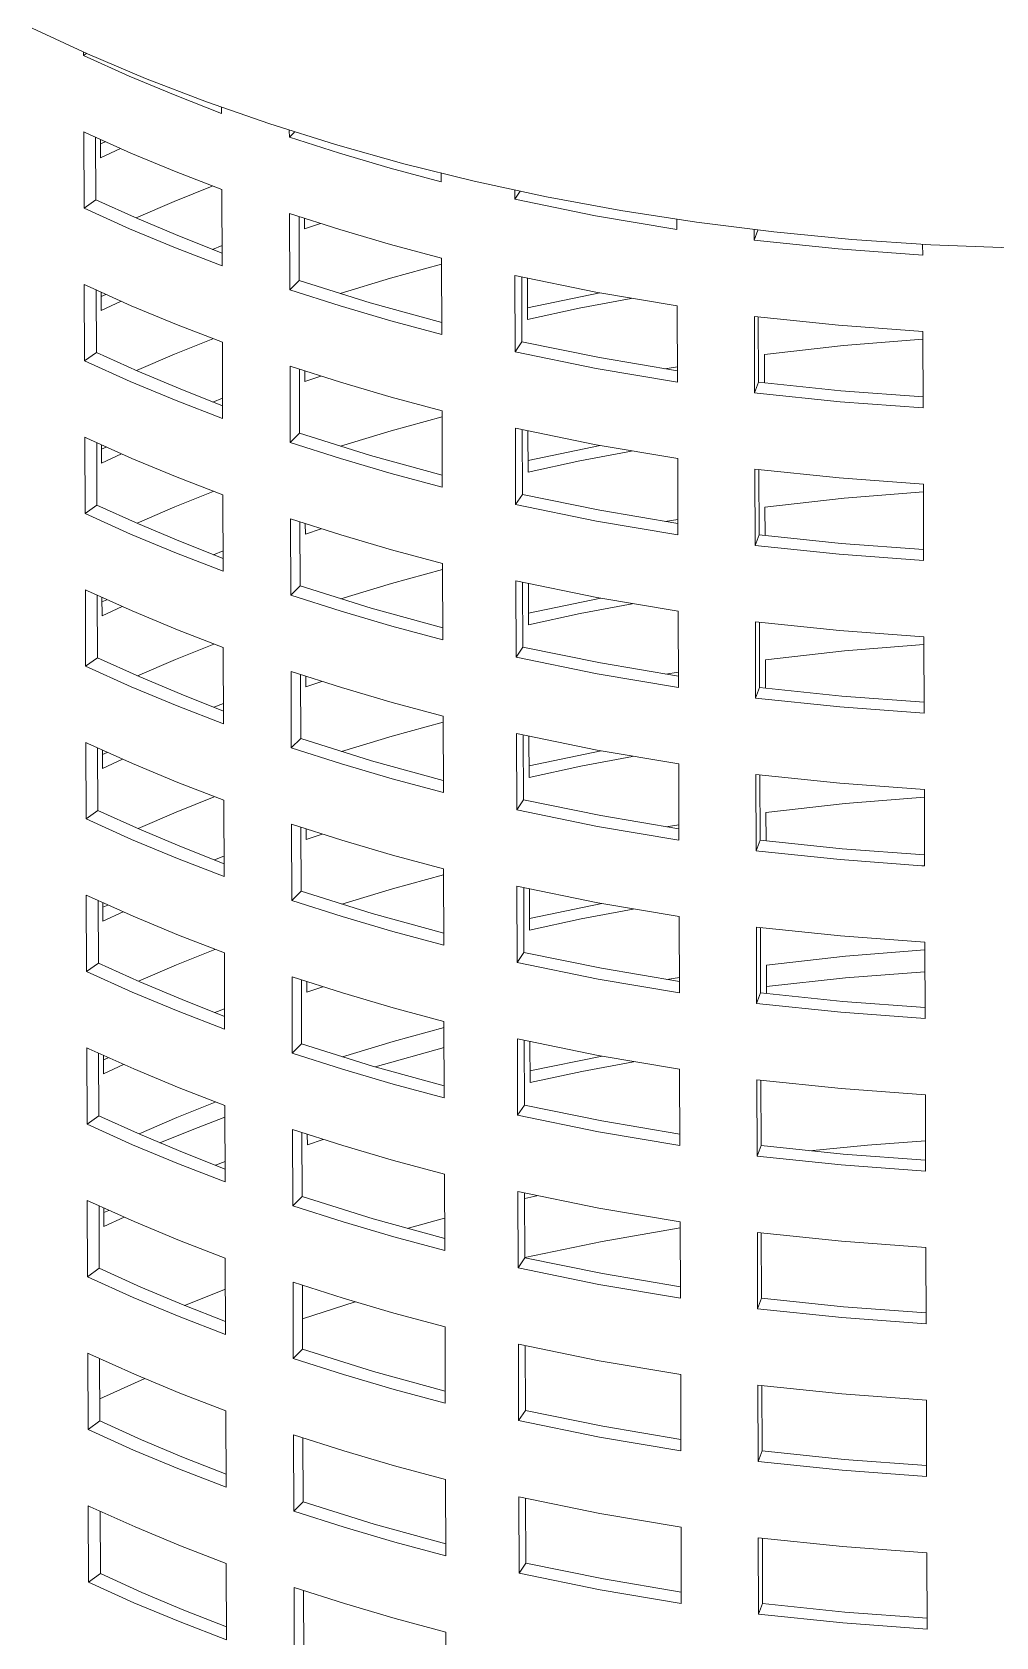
# Model space of a CAD drawing. Header units: millimetres. Extents: x 311 to 4068, y 1050 to 3803.
# Drawn here: x 3729.6 to 3832.5, y 2862.9 to 3034.3 of the extents above; entities that cross this region are included whole.
import ezdxf

# ---------------------------------------------------------------- set-up
doc = ezdxf.new("R2010")
doc.units = ezdxf.units.MM
doc.layers.add('ZANO_R', color=7, linetype='Continuous', lineweight=0)

msp = doc.modelspace()

# ---------------------------------------------------------------- linework, layer by layer
at = {"layer": 'ZANO_R'}
for p, q in [((3729.56, 3034.72), (3735.47, 3031.98)), ((3735.06, 3031.79), (3735.06, 3032.16)), ((3735.06, 3031.79), (3735.38, 3032.02)), ((3739.92, 3029.6), (3735.06, 3031.79)), ((3735.47, 3031.98), (3741.68, 3029.35)), ((3744.83, 3027.54), (3739.92, 3029.6)), ((3741.68, 3029.35), (3748.17, 3026.84)), ((3749.8, 3025.61), (3744.83, 3027.54)), ((3748.17, 3026.84), (3754.94, 3024.48)), ((3749.79, 3026.25), (3749.8, 3025.61)), ((3754.94, 3024.48), (3761.97, 3022.28)), ((3735.11, 3015.49), (3735.09, 3023.64)), ((3735.09, 3023.64), (3735.31, 3023.53)), ((3740.09, 3021.38), (3735.31, 3023.53)), ((3736.38, 3016.39), (3736.35, 3023.05)), ((3736.86, 3022.82), (3736.87, 3020.86)), ((3736.87, 3022.35), (3737.38, 3022.58)), ((3757.03, 3023.06), (3757.02, 3023.8)), ((3757.03, 3023.06), (3757.58, 3023.62)), ((3762.4, 3021.35), (3757.03, 3023.06)), ((3736.87, 3020.86), (3739.01, 3021.86)), ((3744.93, 3019.36), (3740.09, 3021.38)), ((3761.97, 3022.28), (3769.25, 3020.24)), ((3767.81, 3019.76), (3762.4, 3021.35)), ((3749.82, 3017.47), (3744.93, 3019.36)), ((3773.25, 3018.3), (3767.81, 3019.76)), ((3769.25, 3020.24), (3776.76, 3018.38)), ((3773.25, 3019.22), (3773.25, 3018.3)), ((3748.8, 3017.85), (3744.72, 3016.19)), ((3749.82, 3017.47), (3749.85, 3009.32)), ((3776.76, 3018.38), (3784.49, 3016.71)), ((3781.09, 3016.44), (3781.09, 3017.41)), ((3735.11, 3015.49), (3736.38, 3016.39)), ((3740.82, 3014.38), (3736.38, 3016.39)), ((3744.72, 3016.19), (3740.67, 3014.45)), ((3781.09, 3016.44), (3781.66, 3017.29)), ((3789.72, 3014.68), (3781.09, 3016.44)), ((3784.49, 3016.71), (3792.41, 3015.24)), ((3739.97, 3013.3), (3735.11, 3015.49)), ((3745.31, 3012.49), (3740.82, 3014.38)), ((3757.08, 3006.76), (3757.05, 3014.91)), ((3757.05, 3014.91), (3762.42, 3013.2)), ((3758.08, 3007.77), (3758.06, 3014.58)), ((3758.63, 3014.39), (3758.63, 3013.28)), ((3798.41, 3013.22), (3789.72, 3014.68)), ((3792.41, 3015.24), (3800.5, 3013.99)), ((3798.41, 3014.29), (3798.41, 3013.22)), ((3800.5, 3013.99), (3808.74, 3012.96)), ((3744.88, 3011.24), (3739.97, 3013.3)), ((3749.85, 3010.7), (3745.31, 3012.49)), ((3758.63, 3013.28), (3760.34, 3013.85)), ((3762.42, 3013.2), (3767.83, 3011.61)), ((3806.66, 3012.09), (3806.65, 3013.2)), ((3806.66, 3012.09), (3807.05, 3013.15)), ((3808.74, 3012.96), (3817.09, 3012.16)), ((3749.85, 3009.32), (3744.88, 3011.24)), ((3748.82, 3011.09), (3749.84, 3011.49)), ((3767.83, 3011.61), (3773.28, 3010.15)), ((3806.66, 3012.09), (3815.64, 3011.14)), ((3815.64, 3011.14), (3824.65, 3010.47)), ((3817.09, 3012.16), (3825.53, 3011.59)), ((3824.64, 3011.63), (3824.65, 3010.47)), ((3825.53, 3011.59), (3834.03, 3011.25)), ((3773.28, 3009.53), (3767.84, 3008.01)), ((3773.28, 3010.15), (3773.31, 3002.01)), ((3735.17, 2999.19), (3735.14, 3007.34)), ((3735.14, 3007.34), (3735.36, 3007.24)), ((3740.15, 3005.08), (3735.36, 3007.24)), ((3757.08, 3006.76), (3758.08, 3007.77)), ((3765.65, 3005.39), (3758.08, 3007.77)), ((3767.84, 3008.01), (3762.44, 3006.37)), ((3781.14, 3000.14), (3781.12, 3008.29)), ((3781.12, 3008.29), (3789.75, 3006.53)), ((3781.86, 3001.22), (3781.84, 3008.13)), ((3782.45, 3008), (3782.46, 3003.62)), ((3736.43, 3000.09), (3736.41, 3006.75)), ((3736.92, 3006.52), (3736.92, 3004.56)), ((3736.92, 3006.05), (3737.43, 3006.29)), ((3736.92, 3004.56), (3739.06, 3005.56)), ((3762.45, 3005.05), (3757.08, 3006.76)), ((3773.3, 3003.28), (3765.65, 3005.39)), ((3782.46, 3004.86), (3790.17, 3006.46)), ((3787.98, 3004.8), (3793.52, 3005.86)), ((3789.75, 3006.53), (3798.44, 3005.07)), ((3744.98, 3003.06), (3740.15, 3005.08)), ((3767.86, 3003.46), (3762.45, 3005.05)), ((3782.46, 3003.62), (3787.98, 3004.8)), ((3798.44, 3005.07), (3798.46, 2996.92)), ((3806.71, 2995.79), (3806.68, 3003.94)), ((3806.68, 3003.94), (3815.66, 3002.99)), ((3807.13, 2996.92), (3807.1, 3003.88)), ((3749.88, 3001.17), (3744.98, 3003.06)), ((3773.31, 3002.01), (3767.86, 3003.46)), ((3815.66, 3002.99), (3824.67, 3002.32)), ((3824.67, 3002.32), (3824.7, 2994.17)), ((3748.85, 3001.55), (3744.77, 2999.89)), ((3749.88, 3001.17), (3749.9, 2993.02)), ((3781.14, 3000.14), (3781.86, 3001.22)), ((3790.14, 2999.54), (3781.86, 3001.22)), ((3816.2, 3000.82), (3807.76, 2999.88)), ((3824.68, 3001.5), (3816.2, 3000.82)), ((3735.17, 2999.19), (3736.43, 3000.09)), ((3740.02, 2997), (3735.17, 2999.19)), ((3740.87, 2998.08), (3736.43, 3000.09)), ((3744.77, 2999.89), (3740.72, 2998.15)), ((3757.13, 2990.46), (3757.11, 2998.61)), ((3757.11, 2998.61), (3762.48, 2996.9)), ((3789.78, 2998.38), (3781.14, 3000.14)), ((3798.46, 2998.12), (3790.14, 2999.54)), ((3798.46, 2998.55), (3797.11, 2998.33)), ((3807.76, 2999.88), (3807.77, 2996.84)), ((3744.94, 2994.94), (3740.02, 2997)), ((3745.36, 2996.19), (3740.87, 2998.08)), ((3758.13, 2991.47), (3758.11, 2998.28)), ((3758.68, 2998.09), (3758.68, 2996.98)), ((3758.68, 2996.98), (3760.39, 2997.55)), ((3762.48, 2996.9), (3767.89, 2995.31)), ((3798.46, 2996.92), (3789.78, 2998.38)), ((3806.71, 2995.79), (3807.13, 2996.92)), ((3815.9, 2995.99), (3807.13, 2996.92)), ((3749.9, 2994.4), (3745.36, 2996.19)), ((3748.87, 2994.79), (3749.9, 2995.19)), ((3767.89, 2995.31), (3773.33, 2993.86)), ((3806.99, 2995.75), (3806.71, 2995.79)), ((3806.99, 2995.75), (3815.83, 2994.82)), ((3824.69, 2995.34), (3815.9, 2995.99)), ((3749.9, 2993.02), (3744.94, 2994.94)), ((3773.33, 2993.86), (3773.36, 2985.71)), ((3815.83, 2994.82), (3824.7, 2994.17)), ((3767.89, 2991.71), (3762.49, 2990.07)), ((3773.34, 2993.23), (3767.89, 2991.71)), ((3781.19, 2983.84), (3781.17, 2991.99)), ((3781.17, 2991.99), (3789.8, 2990.24)), ((3781.91, 2984.92), (3781.89, 2991.83)), ((3782.5, 2991.7), (3782.52, 2987.32)), ((3735.22, 2982.89), (3735.19, 2991.04)), ((3735.19, 2991.04), (3735.41, 2990.94)), ((3740.2, 2988.78), (3735.41, 2990.94)), ((3736.48, 2983.79), (3736.46, 2990.45)), ((3736.97, 2990.22), (3736.98, 2988.26)), ((3736.97, 2989.75), (3737.48, 2989.99)), ((3757.13, 2990.46), (3758.13, 2991.47)), ((3762.5, 2988.75), (3757.13, 2990.46)), ((3765.71, 2989.09), (3758.13, 2991.47)), ((3782.51, 2988.56), (3790.23, 2990.16)), ((3789.8, 2990.24), (3798.49, 2988.77)), ((3736.98, 2988.26), (3739.11, 2989.26)), ((3745.04, 2986.76), (3740.2, 2988.78)), ((3767.91, 2987.16), (3762.5, 2988.75)), ((3773.36, 2986.98), (3765.71, 2989.09)), ((3782.52, 2987.32), (3788.03, 2988.5)), ((3788.03, 2988.5), (3793.57, 2989.56)), ((3798.49, 2988.77), (3798.52, 2980.62)), ((3749.93, 2984.87), (3745.04, 2986.76)), ((3773.36, 2985.71), (3767.91, 2987.16)), ((3806.76, 2979.49), (3806.74, 2987.64)), ((3806.74, 2987.64), (3815.72, 2986.69)), ((3807.18, 2980.62), (3807.16, 2987.59)), ((3815.72, 2986.69), (3824.72, 2986.02)), ((3748.9, 2985.25), (3744.82, 2983.59)), ((3749.93, 2984.87), (3749.95, 2976.72)), ((3781.19, 2983.84), (3781.91, 2984.92)), ((3790.19, 2983.24), (3781.91, 2984.92)), ((3824.73, 2985.2), (3816.26, 2984.52)), ((3824.72, 2986.02), (3824.75, 2977.87)), ((3735.22, 2982.89), (3736.48, 2983.79)), ((3740.92, 2981.78), (3736.48, 2983.79)), ((3744.82, 2983.59), (3740.78, 2981.85)), ((3789.83, 2982.09), (3781.19, 2983.84)), ((3798.51, 2981.82), (3790.19, 2983.24)), ((3816.26, 2984.52), (3807.81, 2983.58)), ((3807.81, 2983.58), (3807.82, 2980.54)), ((3740.08, 2980.7), (3735.22, 2982.89)), ((3745.41, 2979.89), (3740.92, 2981.78)), ((3757.18, 2974.16), (3757.16, 2982.31)), ((3757.16, 2982.31), (3762.53, 2980.6)), ((3758.19, 2975.17), (3758.16, 2981.98)), ((3758.73, 2981.8), (3758.74, 2980.68)), ((3798.52, 2980.62), (3789.83, 2982.09)), ((3798.51, 2982.25), (3797.16, 2982.03)), ((3744.99, 2978.64), (3740.08, 2980.7)), ((3749.95, 2978.1), (3745.41, 2979.89)), ((3758.74, 2980.68), (3760.44, 2981.25)), ((3762.53, 2980.6), (3767.94, 2979.01)), ((3806.76, 2979.49), (3807.18, 2980.62)), ((3815.95, 2979.69), (3807.18, 2980.62)), ((3824.75, 2979.04), (3815.95, 2979.69)), ((3749.95, 2976.72), (3744.99, 2978.64)), ((3748.93, 2978.49), (3749.95, 2978.89)), ((3767.94, 2979.01), (3773.39, 2977.56)), ((3806.76, 2979.49), (3815.74, 2978.54)), ((3815.74, 2978.54), (3824.75, 2977.87)), ((3773.39, 2976.93), (3767.95, 2975.41)), ((3773.39, 2977.56), (3773.41, 2969.41)), ((3735.27, 2966.59), (3735.25, 2974.74)), ((3735.25, 2974.74), (3735.47, 2974.64)), ((3740.25, 2972.49), (3735.47, 2974.64)), ((3757.18, 2974.16), (3758.19, 2975.17)), ((3765.76, 2972.79), (3758.19, 2975.17)), ((3767.95, 2975.41), (3762.54, 2973.77)), ((3781.25, 2967.54), (3781.22, 2975.69)), ((3781.22, 2975.69), (3789.85, 2973.94)), ((3781.97, 2968.63), (3781.94, 2975.53)), ((3782.56, 2975.4), (3782.57, 2971.02)), ((3736.53, 2967.49), (3736.51, 2974.15)), ((3737.02, 2973.92), (3737.03, 2971.97)), ((3737.02, 2973.45), (3737.54, 2973.69)), ((3737.03, 2971.97), (3739.17, 2972.96)), ((3762.56, 2972.45), (3757.18, 2974.16)), ((3782.57, 2972.26), (3790.28, 2973.86)), ((3788.09, 2972.2), (3793.63, 2973.26)), ((3789.85, 2973.94), (3798.54, 2972.47)), ((3745.09, 2970.46), (3740.25, 2972.49)), ((3767.97, 2970.86), (3762.56, 2972.45)), ((3773.41, 2970.68), (3765.76, 2972.79)), ((3782.57, 2971.02), (3788.09, 2972.2)), ((3798.54, 2972.47), (3798.57, 2964.32)), ((3806.81, 2963.19), (3806.79, 2971.34)), ((3806.79, 2971.34), (3815.77, 2970.39)), ((3807.23, 2964.32), (3807.21, 2971.29)), ((3749.98, 2968.57), (3745.09, 2970.46)), ((3773.41, 2969.41), (3767.97, 2970.86)), ((3815.77, 2970.39), (3824.78, 2969.72)), ((3824.78, 2969.72), (3824.8, 2961.57)), ((3748.96, 2968.95), (3744.87, 2967.3)), ((3749.98, 2968.57), (3750.01, 2960.42)), ((3781.25, 2967.54), (3781.97, 2968.63)), ((3790.24, 2966.94), (3781.97, 2968.63)), ((3816.31, 2968.22), (3807.86, 2967.28)), ((3824.78, 2968.9), (3816.31, 2968.22)), ((3735.27, 2966.59), (3736.53, 2967.49)), ((3740.13, 2964.4), (3735.27, 2966.59)), ((3740.98, 2965.48), (3736.53, 2967.49)), ((3744.87, 2967.3), (3740.83, 2965.55)), ((3757.24, 2957.86), (3757.21, 2966.01)), ((3757.21, 2966.01), (3762.58, 2964.3)), ((3789.88, 2965.79), (3781.25, 2967.54)), ((3798.57, 2965.52), (3790.24, 2966.94)), ((3807.86, 2967.28), (3807.87, 2964.24)), ((3745.04, 2962.34), (3740.13, 2964.4)), ((3745.47, 2963.59), (3740.98, 2965.48)), ((3758.24, 2958.87), (3758.22, 2965.68)), ((3758.79, 2965.5), (3758.79, 2964.38)), ((3758.79, 2964.38), (3760.49, 2964.95)), ((3762.58, 2964.3), (3767.99, 2962.71)), ((3798.57, 2964.32), (3789.88, 2965.79)), ((3798.56, 2965.95), (3797.22, 2965.73)), ((3806.81, 2963.19), (3807.23, 2964.32)), ((3816, 2963.39), (3807.23, 2964.32)), ((3750, 2961.8), (3745.47, 2963.59)), ((3748.98, 2962.2), (3750, 2962.59)), ((3767.99, 2962.71), (3773.44, 2961.26)), ((3806.81, 2963.19), (3815.8, 2962.24)), ((3824.8, 2962.74), (3816, 2963.39)), ((3750.01, 2960.42), (3745.04, 2962.34)), ((3773.44, 2961.26), (3773.47, 2953.11)), ((3815.8, 2962.24), (3824.8, 2961.57)), ((3768, 2959.11), (3762.59, 2957.47)), ((3773.44, 2960.63), (3768, 2959.11)), ((3781.3, 2951.24), (3781.27, 2959.39)), ((3781.27, 2959.39), (3789.91, 2957.64)), ((3782.02, 2952.33), (3782, 2959.23)), ((3735.33, 2950.29), (3735.3, 2958.44)), ((3735.3, 2958.44), (3735.52, 2958.34)), ((3740.3, 2956.19), (3735.52, 2958.34)), ((3736.59, 2951.19), (3736.56, 2957.85)), ((3737.07, 2957.62), (3737.08, 2955.67)), ((3757.24, 2957.86), (3758.24, 2958.87)), ((3762.61, 2956.15), (3757.24, 2957.86)), ((3765.81, 2956.49), (3758.24, 2958.87)), ((3782.61, 2959.1), (3782.62, 2954.72)), ((3782.62, 2955.96), (3790.33, 2957.56)), ((3789.91, 2957.64), (3798.6, 2956.17)), ((3737.08, 2957.15), (3737.59, 2957.39)), ((3737.08, 2955.67), (3739.22, 2956.66)), ((3745.14, 2954.16), (3740.3, 2956.19)), ((3768.02, 2954.56), (3762.61, 2956.15)), ((3773.46, 2954.38), (3765.81, 2956.49)), ((3782.62, 2954.72), (3788.14, 2955.9)), ((3788.14, 2955.9), (3793.68, 2956.96)), ((3798.6, 2956.17), (3798.62, 2948.02)), ((3750.03, 2952.27), (3745.14, 2954.16)), ((3773.47, 2953.11), (3768.02, 2954.56)), ((3806.87, 2946.89), (3806.84, 2955.04)), ((3806.84, 2955.04), (3815.82, 2954.09)), ((3807.29, 2948.02), (3807.26, 2954.99)), ((3815.82, 2954.09), (3824.83, 2953.42)), ((3749.01, 2952.65), (3744.93, 2951)), ((3750.03, 2952.27), (3750.06, 2944.12)), ((3781.3, 2951.24), (3782.02, 2952.33)), ((3790.29, 2950.64), (3782.02, 2952.33)), ((3824.83, 2952.6), (3816.36, 2951.92)), ((3824.83, 2953.42), (3824.86, 2945.27)), ((3735.33, 2950.29), (3736.59, 2951.19)), ((3741.03, 2949.18), (3736.59, 2951.19)), ((3744.93, 2951), (3740.88, 2949.25)), ((3789.93, 2949.49), (3781.3, 2951.24)), ((3798.62, 2949.22), (3790.29, 2950.64)), ((3816.36, 2951.92), (3807.92, 2950.98)), ((3807.92, 2950.98), (3807.93, 2947.94)), ((3740.18, 2948.1), (3735.33, 2950.29)), ((3745.52, 2947.29), (3741.03, 2949.18)), ((3757.29, 2941.57), (3757.26, 2949.72)), ((3757.26, 2949.72), (3762.63, 2948)), ((3758.29, 2942.57), (3758.27, 2949.38)), ((3758.84, 2949.2), (3758.84, 2948.08)), ((3798.62, 2948.02), (3789.93, 2949.49)), ((3798.62, 2949.65), (3797.27, 2949.43)), ((3745.09, 2946.04), (3740.18, 2948.1)), ((3750.06, 2945.5), (3745.52, 2947.29)), ((3758.84, 2948.08), (3760.55, 2948.65)), ((3762.63, 2948), (3768.04, 2946.41)), ((3806.87, 2946.89), (3807.29, 2948.02)), ((3816.06, 2947.09), (3807.29, 2948.02)), ((3750.06, 2944.12), (3745.09, 2946.04)), ((3749.03, 2945.9), (3750.05, 2946.29)), ((3768.04, 2946.41), (3773.49, 2944.96)), ((3807.15, 2946.85), (3806.87, 2946.89)), ((3807.15, 2946.85), (3815.85, 2945.94)), ((3815.85, 2945.94), (3824.57, 2945.29)), ((3824.85, 2946.44), (3816.06, 2947.09)), ((3773.49, 2944.33), (3768.05, 2942.81)), ((3773.49, 2944.96), (3773.52, 2936.81)), ((3824.86, 2945.27), (3824.57, 2945.29)), ((3735.38, 2933.99), (3735.35, 2942.14)), ((3735.35, 2942.14), (3735.57, 2942.04)), ((3740.36, 2939.89), (3735.57, 2942.04)), ((3757.29, 2941.57), (3758.29, 2942.57)), ((3765.86, 2940.19), (3758.29, 2942.57)), ((3768.05, 2942.81), (3762.65, 2941.17)), ((3781.35, 2934.94), (3781.33, 2943.09)), ((3781.33, 2943.09), (3789.96, 2941.34)), ((3782.07, 2936.03), (3782.05, 2942.93)), ((3782.66, 2942.8), (3782.68, 2938.42)), ((3736.64, 2934.89), (3736.62, 2941.55)), ((3737.13, 2941.32), (3737.13, 2939.37)), ((3737.13, 2940.85), (3737.64, 2941.09)), ((3737.13, 2939.37), (3739.27, 2940.36)), ((3762.66, 2939.85), (3757.29, 2941.57)), ((3782.67, 2939.66), (3790.39, 2941.26)), ((3788.19, 2939.6), (3793.73, 2940.66)), ((3789.96, 2941.34), (3798.65, 2939.87)), ((3745.2, 2937.86), (3740.36, 2939.89)), ((3768.07, 2938.26), (3762.66, 2939.85)), ((3773.51, 2938.08), (3765.86, 2940.19)), ((3782.68, 2938.42), (3788.19, 2939.6)), ((3798.65, 2939.87), (3798.67, 2931.72)), ((3806.92, 2930.59), (3806.89, 2938.74)), ((3806.89, 2938.74), (3815.88, 2937.79)), ((3807.34, 2931.72), (3807.32, 2938.69)), ((3750.09, 2935.97), (3745.2, 2937.86)), ((3773.52, 2936.81), (3768.07, 2938.26)), ((3815.88, 2937.79), (3824.88, 2937.12)), ((3824.88, 2937.12), (3824.91, 2928.97)), ((3749.06, 2936.35), (3744.98, 2934.7)), ((3750.09, 2935.97), (3750.11, 2927.82)), ((3781.35, 2934.94), (3782.07, 2936.03)), ((3790.35, 2934.34), (3782.07, 2936.03)), ((3816.42, 2935.62), (3807.97, 2934.68)), ((3824.89, 2936.3), (3816.42, 2935.62)), ((3735.38, 2933.99), (3736.64, 2934.89)), ((3740.23, 2931.8), (3735.38, 2933.99)), ((3741.08, 2932.89), (3736.64, 2934.89)), ((3744.98, 2934.7), (3740.93, 2932.95)), ((3757.34, 2925.27), (3757.32, 2933.42)), ((3757.32, 2933.42), (3762.69, 2931.7)), ((3789.99, 2933.19), (3781.35, 2934.94)), ((3798.67, 2932.92), (3790.35, 2934.34)), ((3807.97, 2934.68), (3807.98, 2931.65)), ((3816.42, 2933.3), (3824.89, 2933.97)), ((3745.15, 2929.74), (3740.23, 2931.8)), ((3745.57, 2930.99), (3741.08, 2932.89)), ((3758.34, 2926.27), (3758.32, 2933.08)), ((3758.89, 2932.9), (3758.89, 2931.78)), ((3758.89, 2931.78), (3760.6, 2932.35)), ((3762.69, 2931.7), (3768.1, 2930.11)), ((3798.67, 2931.72), (3789.99, 2933.19)), ((3798.67, 2933.35), (3797.32, 2933.13)), ((3806.92, 2930.59), (3807.34, 2931.72)), ((3816.11, 2930.79), (3807.34, 2931.72)), ((3807.98, 2932.39), (3816.42, 2933.3)), ((3750.11, 2929.2), (3745.57, 2930.99)), ((3749.08, 2929.6), (3750.11, 2929.99)), ((3768.1, 2930.11), (3773.54, 2928.66)), ((3806.92, 2930.59), (3815.9, 2929.64)), ((3824.91, 2930.14), (3816.11, 2930.79)), ((3750.11, 2927.82), (3745.15, 2929.74)), ((3773.54, 2928.66), (3773.57, 2920.51)), ((3815.9, 2929.64), (3824.91, 2928.97)), ((3773.55, 2928.03), (3768.1, 2926.51)), ((3781.4, 2918.64), (3781.38, 2926.79)), ((3781.38, 2926.79), (3790.01, 2925.04)), ((3782.12, 2919.73), (3782.1, 2926.63)), ((3735.43, 2917.69), (3735.4, 2925.84)), ((3735.4, 2925.84), (3735.63, 2925.74)), ((3740.41, 2923.59), (3735.63, 2925.74)), ((3736.69, 2918.59), (3736.67, 2925.25)), ((3737.18, 2925.02), (3737.19, 2923.07)), ((3757.34, 2925.27), (3758.34, 2926.27)), ((3762.71, 2923.55), (3757.34, 2925.27)), ((3765.92, 2923.89), (3758.34, 2926.27)), ((3768.1, 2926.51), (3762.7, 2924.87)), ((3766.18, 2923.82), (3773.55, 2925.86)), ((3782.71, 2926.5), (3782.73, 2922.13)), ((3782.72, 2923.37), (3790.44, 2924.96)), ((3790.01, 2925.04), (3798.7, 2923.57)), ((3737.18, 2924.55), (3737.69, 2924.79)), ((3737.19, 2923.07), (3739.32, 2924.06)), ((3745.25, 2921.56), (3740.41, 2923.59)), ((3768.12, 2921.96), (3762.71, 2923.55)), ((3773.57, 2921.78), (3765.92, 2923.89)), ((3782.73, 2922.13), (3788.24, 2923.3)), ((3788.24, 2923.3), (3793.78, 2924.36)), ((3798.7, 2923.57), (3798.73, 2915.42)), ((3750.14, 2919.67), (3745.25, 2921.56)), ((3773.57, 2920.51), (3768.12, 2921.96)), ((3806.97, 2914.29), (3806.95, 2922.44)), ((3806.95, 2922.44), (3815.93, 2921.49)), ((3807.39, 2915.42), (3807.37, 2922.39)), ((3815.93, 2921.49), (3824.94, 2920.83)), ((3749.11, 2920.05), (3745.03, 2918.4)), ((3781.4, 2918.64), (3782.12, 2919.73)), ((3790.4, 2918.04), (3782.12, 2919.73)), ((3824.94, 2920.83), (3824.96, 2912.68)), ((3735.43, 2917.69), (3736.69, 2918.59)), ((3741.13, 2916.59), (3736.69, 2918.59)), ((3745.03, 2918.4), (3740.99, 2916.65)), ((3746.66, 2917.1), (3750.14, 2918.45)), ((3750.14, 2919.67), (3750.17, 2911.52)), ((3790.04, 2916.89), (3781.4, 2918.64)), ((3798.72, 2916.62), (3790.4, 2918.04)), ((3740.29, 2915.5), (3735.43, 2917.69)), ((3745.62, 2914.69), (3741.13, 2916.59)), ((3743.21, 2915.69), (3746.66, 2917.1)), ((3757.4, 2908.97), (3757.37, 2917.12)), ((3757.37, 2917.12), (3762.74, 2915.4)), ((3758.4, 2909.97), (3758.38, 2916.78)), ((3758.94, 2916.6), (3758.95, 2915.48)), ((3798.73, 2915.42), (3790.04, 2916.89)), ((3745.2, 2913.44), (3740.29, 2915.5)), ((3750.16, 2912.9), (3745.62, 2914.69)), ((3758.95, 2915.48), (3760.65, 2916.05)), ((3762.74, 2915.4), (3768.15, 2913.81)), ((3806.97, 2914.29), (3807.39, 2915.42)), ((3816.16, 2914.49), (3807.39, 2915.42)), ((3812.56, 2914.84), (3818.75, 2915.45)), ((3818.75, 2915.45), (3824.95, 2915.92)), ((3750.17, 2911.52), (3745.2, 2913.44)), ((3749.14, 2913.3), (3750.16, 2913.69)), ((3768.15, 2913.81), (3773.6, 2912.36)), ((3806.97, 2914.29), (3815.95, 2913.34)), ((3815.95, 2913.34), (3824.96, 2912.68)), ((3824.96, 2913.84), (3816.16, 2914.49)), ((3773.6, 2912.36), (3773.62, 2904.21)), ((3735.48, 2901.39), (3735.46, 2909.54)), ((3735.46, 2909.54), (3735.68, 2909.44)), ((3740.46, 2907.29), (3735.68, 2909.44)), ((3757.4, 2908.97), (3758.4, 2909.97)), ((3765.97, 2907.59), (3758.4, 2909.97)), ((3781.46, 2902.34), (3781.43, 2910.49)), ((3781.43, 2910.49), (3790.07, 2908.74)), ((3782.18, 2903.43), (3782.15, 2910.34)), ((3782.16, 2909.76), (3783.46, 2910.05)), ((3736.74, 2902.3), (3736.72, 2908.96)), ((3737.23, 2908.72), (3737.24, 2906.77)), ((3737.23, 2908.25), (3737.75, 2908.49)), ((3737.24, 2906.77), (3739.38, 2907.76)), ((3762.77, 2907.25), (3757.4, 2908.97)), ((3790.07, 2908.74), (3798.75, 2907.27)), ((3745.3, 2905.26), (3740.46, 2907.29)), ((3768.18, 2905.66), (3762.77, 2907.25)), ((3773.62, 2905.48), (3765.97, 2907.59)), ((3769.61, 2906.55), (3773.61, 2907.66)), ((3798.76, 2906.63), (3790.44, 2905.18)), ((3798.75, 2907.27), (3798.78, 2899.12)), ((3807.02, 2897.99), (3807, 2906.14)), ((3807, 2906.14), (3815.98, 2905.19)), ((3807.44, 2899.12), (3807.42, 2906.09)), ((3750.19, 2903.37), (3745.3, 2905.26)), ((3773.62, 2904.21), (3768.18, 2905.66)), ((3790.44, 2905.18), (3782.18, 2903.47)), ((3815.98, 2905.19), (3824.99, 2904.53)), ((3824.99, 2904.53), (3825.01, 2896.38)), ((3750.19, 2903.37), (3750.22, 2895.22)), ((3781.46, 2902.34), (3782.18, 2903.43)), ((3790.45, 2901.74), (3782.18, 2903.43)), ((3735.48, 2901.39), (3736.74, 2902.3)), ((3740.34, 2899.2), (3735.48, 2901.39)), ((3741.19, 2900.29), (3736.74, 2902.3)), ((3790.09, 2900.59), (3781.46, 2902.34)), ((3798.78, 2900.32), (3790.45, 2901.74)), ((3745.25, 2897.14), (3740.34, 2899.2)), ((3745.68, 2898.39), (3741.19, 2900.29)), ((3750.2, 2900.08), (3745.83, 2898.33)), ((3757.45, 2892.67), (3757.42, 2900.82)), ((3757.42, 2900.82), (3762.79, 2899.1)), ((3758.45, 2893.67), (3758.43, 2900.48)), ((3798.78, 2899.12), (3790.09, 2900.59)), ((3750.21, 2896.61), (3745.68, 2898.39)), ((3764.07, 2898.71), (3758.44, 2896.92)), ((3762.79, 2899.1), (3768.2, 2897.51)), ((3768.2, 2897.51), (3773.65, 2896.06)), ((3807.02, 2897.99), (3807.44, 2899.12)), ((3807.02, 2897.99), (3816.01, 2897.04)), ((3816.21, 2898.2), (3807.44, 2899.12)), ((3825.01, 2897.54), (3816.21, 2898.2)), ((3750.22, 2895.22), (3745.25, 2897.14)), ((3773.65, 2896.06), (3773.68, 2887.91)), ((3816.01, 2897.04), (3825.01, 2896.38)), ((3781.51, 2886.05), (3781.48, 2894.19)), ((3781.48, 2894.19), (3790.12, 2892.44)), ((3782.23, 2887.13), (3782.21, 2894.04)), ((3735.54, 2885.09), (3735.51, 2893.24)), ((3735.51, 2893.24), (3735.73, 2893.14)), ((3740.51, 2890.99), (3735.73, 2893.14)), ((3736.8, 2886), (3736.77, 2892.66)), ((3757.45, 2892.67), (3758.45, 2893.67)), ((3762.82, 2890.95), (3757.45, 2892.67)), ((3766.02, 2891.3), (3758.45, 2893.67)), ((3790.12, 2892.44), (3798.81, 2890.97)), ((3745.35, 2888.96), (3740.51, 2890.99)), ((3768.23, 2889.37), (3762.82, 2890.95)), ((3773.67, 2889.18), (3766.02, 2891.3)), ((3798.81, 2890.97), (3798.83, 2882.82)), ((3741.59, 2890.52), (3736.79, 2888.38)), ((3750.24, 2887.07), (3745.35, 2888.96)), ((3773.68, 2887.91), (3768.23, 2889.37)), ((3807.08, 2881.69), (3807.05, 2889.84)), ((3807.05, 2889.84), (3816.03, 2888.89)), ((3807.5, 2882.82), (3807.47, 2889.79)), ((3816.03, 2888.89), (3825.04, 2888.23)), ((3825.04, 2888.23), (3825.07, 2880.08)), ((3735.54, 2885.09), (3736.8, 2886)), ((3741.24, 2883.99), (3736.8, 2886)), ((3750.24, 2887.07), (3750.27, 2878.92)), ((3781.51, 2886.05), (3782.23, 2887.13)), ((3790.14, 2884.29), (3781.51, 2886.05)), ((3790.5, 2885.44), (3782.23, 2887.13)), ((3798.83, 2884.02), (3790.5, 2885.44)), ((3740.39, 2882.9), (3735.54, 2885.09)), ((3745.73, 2882.09), (3741.24, 2883.99)), ((3757.5, 2876.37), (3757.47, 2884.52)), ((3757.47, 2884.52), (3762.84, 2882.8)), ((3758.5, 2877.37), (3758.48, 2884.18)), ((3798.83, 2882.82), (3790.14, 2884.29)), ((3745.3, 2880.85), (3740.39, 2882.9)), ((3750.27, 2880.31), (3745.73, 2882.09)), ((3762.84, 2882.8), (3768.26, 2881.22)), ((3807.08, 2881.69), (3807.5, 2882.82)), ((3816.27, 2881.9), (3807.5, 2882.82)), ((3750.27, 2878.92), (3745.3, 2880.85)), ((3768.26, 2881.22), (3773.7, 2879.76)), ((3807.08, 2881.69), (3816.06, 2880.74)), ((3816.06, 2880.74), (3825.07, 2880.08)), ((3825.06, 2881.24), (3816.27, 2881.9)), ((3773.7, 2879.76), (3773.73, 2871.61)), ((3735.59, 2868.79), (3735.56, 2876.94)), ((3735.56, 2876.94), (3735.78, 2876.84)), ((3757.5, 2876.37), (3758.5, 2877.37)), ((3766.07, 2875), (3758.5, 2877.37)), ((3781.56, 2869.75), (3781.54, 2877.9)), ((3781.54, 2877.9), (3790.17, 2876.14)), ((3782.28, 2870.83), (3782.26, 2877.74)), ((3740.57, 2874.69), (3735.78, 2876.84)), ((3736.85, 2869.7), (3736.83, 2876.36)), ((3762.87, 2874.65), (3757.5, 2876.37)), ((3790.17, 2876.14), (3798.86, 2874.67)), ((3745.41, 2872.67), (3740.57, 2874.69)), ((3768.28, 2873.07), (3762.87, 2874.65)), ((3773.72, 2872.88), (3766.07, 2875)), ((3798.86, 2874.67), (3798.88, 2866.52)), ((3807.13, 2865.39), (3807.1, 2873.54)), ((3807.1, 2873.54), (3816.09, 2872.59)), ((3807.55, 2866.52), (3807.53, 2873.49)), ((3750.3, 2870.77), (3745.41, 2872.67)), ((3773.73, 2871.61), (3768.28, 2873.07)), ((3816.09, 2872.59), (3825.09, 2871.93)), ((3825.09, 2871.93), (3825.12, 2863.78)), ((3750.3, 2870.77), (3750.32, 2862.62)), ((3781.56, 2869.75), (3782.28, 2870.83)), ((3790.56, 2869.14), (3782.28, 2870.83)), ((3735.59, 2868.79), (3736.85, 2869.7)), ((3740.44, 2866.6), (3735.59, 2868.79)), ((3741.29, 2867.69), (3736.85, 2869.7)), ((3790.2, 2867.99), (3781.56, 2869.75)), ((3798.88, 2867.72), (3790.56, 2869.14)), ((3745.36, 2864.55), (3740.44, 2866.6)), ((3745.78, 2865.79), (3741.29, 2867.69)), ((3757.55, 2860.07), (3757.53, 2868.22)), ((3757.53, 2868.22), (3762.9, 2866.5)), ((3758.56, 2861.07), (3758.53, 2867.88)), ((3798.88, 2866.52), (3790.2, 2867.99)), ((3750.32, 2864.01), (3745.78, 2865.79)), ((3762.9, 2866.5), (3768.31, 2864.92)), ((3768.31, 2864.92), (3773.75, 2863.46)), ((3807.13, 2865.39), (3807.55, 2866.52)), ((3807.13, 2865.39), (3816.11, 2864.44)), ((3816.32, 2865.6), (3807.55, 2866.52)), ((3825.12, 2864.94), (3816.32, 2865.6)), ((3750.32, 2862.62), (3745.36, 2864.55)), ((3773.75, 2863.46), (3773.78, 2855.31)), ((3816.11, 2864.44), (3825.12, 2863.78))]:
    msp.add_line(p, q, dxfattribs=at)

doc.saveas('drawing.dxf')
